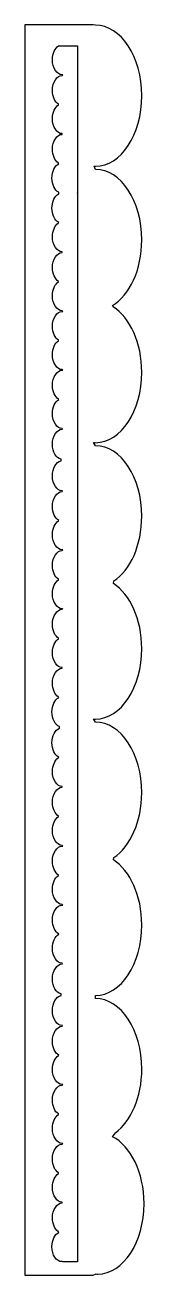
# Model space of a CAD drawing. Header units: centimetres. Extents: x -1 to 1, y -10.6 to 10.6.
import ezdxf

# ---------------------------------------------------------------- set-up
doc = ezdxf.new("R2010")
doc.units = ezdxf.units.CM
doc.header["$MEASUREMENT"] = 0
doc.layers.add('Camada 1', color=7, linetype='Continuous')

msp = doc.modelspace()

# ---------------------------------------------------------------- linework, layer by layer
at = {"layer": 'Camada 1'}
for points, knots in [([(0.49387, 1.13072), (0.77671, 0.94871), (0.97501, 0.52205), (0.97501, 0.02484), (0.97501, 0.02484), (0.97501, -0.63768), (0.62245, -1.17499), (0.18745, -1.17499), (0.18745, -1.17499), (0.17554, -1.17499), (0.16366, -1.17457), (0.15197, -1.17372), (0.15197, -1.17372), (0.15197, -1.17372), (0.18745, -1.22759), (0.18745, -1.22759), (0.18745, -1.22759), (0.62245, -1.22759), (0.97501, -1.76446), (0.97501, -2.42742), (0.97501, -2.42742), (0.97501, -2.92256), (0.77819, -3.34754), (0.49741, -3.53124), (0.49741, -3.53124), (0.49741, -3.53124), (0.49386, -3.57172), (0.49386, -3.57172), (0.49386, -3.57172), (0.7767, -3.75375), (0.975, -4.18042), (0.975, -4.67763), (0.975, -4.67763), (0.975, -5.34017), (0.62244, -5.87746), (0.18744, -5.87746), (0.18744, -5.87746), (0.18744, -5.87746), (0.18744, -5.93006), (0.18744, -5.93006), (0.18744, -5.93006), (0.62244, -5.93006), (0.975, -6.46693), (0.975, -7.12989), (0.975, -7.12989), (0.975, -7.60831), (0.79133, -8.02122), (0.52558, -8.21407), (0.52558, -8.21407), (0.52558, -8.21407), (0.47758, -8.28045), (0.47758, -8.28045), (0.47758, -8.28045), (0.7886, -8.44079), (1.01257, -8.88915), (1.01257, -9.41766), (1.01257, -9.41766), (1.01257, -10.0802), (0.66001, -10.61749), (0.22501, -10.61749), (0.22501, -10.61749), (0.21583, -10.61749), (0.20665, -10.61749), (0.19765, -10.61667), (0.19765, -10.61667), (0.19765, -10.61667), (0.14984, -10.63376), (0.14984, -10.63376), (0.14984, -10.63376), (0.14984, -10.63376), (-1.01259, -10.63376), (-1.01259, -10.63376), (-1.01259, -10.63376), (-1.01259, -10.63376), (-1.01259, 10.63374), (-1.01259, 10.63374), (-1.01259, 10.63374), (-1.01259, 10.63374), (0.14989, 10.63374), (0.14989, 10.63374), (0.14989, 10.63374), (0.14989, 10.63374), (0.18746, 10.62998), (0.18746, 10.62998), (0.18746, 10.62998), (0.62246, 10.62998), (0.97502, 10.09269), (0.97502, 9.42975), (0.97502, 9.42975), (0.97502, 8.76721), (0.62246, 8.22992), (0.18746, 8.22992), (0.18746, 8.22992), (0.17952, 8.22992), (0.17158, 8.22992), (0.16386, 8.23077), (0.16386, 8.23077), (0.16386, 8.23077), (0.18746, 8.17732), (0.18746, 8.17732), (0.18746, 8.17732), (0.62246, 8.17732), (0.97502, 7.64043), (0.97502, 6.97749), (0.97502, 6.97749), (0.97502, 6.46941), (0.76775, 6.03483), (0.47509, 5.85989), (0.47509, 5.85989), (0.47509, 5.85989), (0.4897, 5.8361), (0.4897, 5.8361), (0.4897, 5.8361), (0.77463, 5.65576), (0.97503, 5.22743), (0.97503, 4.72728), (0.97503, 4.72728), (0.97503, 4.06474), (0.62247, 3.52745), (0.18747, 3.52745), (0.18747, 3.52745), (0.1762, 3.52745), (0.16493, 3.52787), (0.15384, 3.52827), (0.15384, 3.52827), (0.15384, 3.52827), (0.18747, 3.47482), (0.18747, 3.47482), (0.18747, 3.47482), (0.62247, 3.47482), (0.97503, 2.93793), (0.97503, 2.27499), (0.97503, 2.27499), (0.97503, 1.78236), (0.78027, 1.35906), (0.50161, 1.17451), (0.50161, 1.17451), (0.50161, 1.17451), (0.49387, 1.13072), (0.49387, 1.13072)], [0, 0, 0, 0, 0.02777778, 0.02777778, 0.02777778, 0.02777778, 0.05555556, 0.05555556, 0.05555556, 0.05555556, 0.08333333, 0.08333333, 0.08333333, 0.08333333, 0.11111111, 0.11111111, 0.11111111, 0.11111111, 0.13888889, 0.13888889, 0.13888889, 0.13888889, 0.16666667, 0.16666667, 0.16666667, 0.16666667, 0.19444444, 0.19444444, 0.19444444, 0.19444444, 0.22222222, 0.22222222, 0.22222222, 0.22222222, 0.25, 0.25, 0.25, 0.25, 0.27777778, 0.27777778, 0.27777778, 0.27777778, 0.30555556, 0.30555556, 0.30555556, 0.30555556, 0.33333333, 0.33333333, 0.33333333, 0.33333333, 0.36111111, 0.36111111, 0.36111111, 0.36111111, 0.38888889, 0.38888889, 0.38888889, 0.38888889, 0.41666667, 0.41666667, 0.41666667, 0.41666667, 0.44444444, 0.44444444, 0.44444444, 0.44444444, 0.47222222, 0.47222222, 0.47222222, 0.47222222, 0.5, 0.5, 0.5, 0.5, 0.52777778, 0.52777778, 0.52777778, 0.52777778, 0.55555556, 0.55555556, 0.55555556, 0.55555556, 0.58333333, 0.58333333, 0.58333333, 0.58333333, 0.61111111, 0.61111111, 0.61111111, 0.61111111, 0.63888889, 0.63888889, 0.63888889, 0.63888889, 0.66666667, 0.66666667, 0.66666667, 0.66666667, 0.69444444, 0.69444444, 0.69444444, 0.69444444, 0.72222222, 0.72222222, 0.72222222, 0.72222222, 0.75, 0.75, 0.75, 0.75, 0.77777778, 0.77777778, 0.77777778, 0.77777778, 0.80555556, 0.80555556, 0.80555556, 0.80555556, 0.83333333, 0.83333333, 0.83333333, 0.83333333, 0.86111111, 0.86111111, 0.86111111, 0.86111111, 0.88888889, 0.88888889, 0.88888889, 0.88888889, 0.91666667, 0.91666667, 0.91666667, 0.91666667, 0.94444444, 0.94444444, 0.94444444, 0.94444444, 1, 1, 1, 1]), ([(-0.44273, 10.27888), (-0.50306, 10.23964), (-0.54544, 10.14905), (-0.54544, 10.043), (-0.54544, 10.043), (-0.54544, 9.90147), (-0.4703, 9.78709), (-0.3774, 9.78709), (-0.3774, 9.78709), (-0.37489, 9.78709), (-0.3724, 9.78709), (-0.36989, 9.78751), (-0.36989, 9.78751), (-0.36989, 9.78751), (-0.3774, 9.77624), (-0.3774, 9.77624), (-0.3774, 9.77624), (-0.4703, 9.77624), (-0.54544, 9.66183), (-0.54544, 9.52033), (-0.54544, 9.52033), (-0.54544, 9.41471), (-0.50348, 9.32411), (-0.44358, 9.2853), (-0.44358, 9.2853), (-0.44358, 9.2853), (-0.44273, 9.27612), (-0.44273, 9.27612), (-0.44273, 9.27612), (-0.50306, 9.2377), (-0.54544, 9.14669), (-0.54544, 9.04067), (-0.54544, 9.04067), (-0.54544, 8.89957), (-0.4703, 8.78519), (-0.3774, 8.78519), (-0.3774, 8.78519), (-0.3774, 8.78519), (-0.3774, 8.7735), (-0.3774, 8.7735), (-0.3774, 8.7735), (-0.4703, 8.7735), (-0.54544, 8.65912), (-0.54544, 8.51799), (-0.54544, 8.51799), (-0.54544, 8.41613), (-0.5062, 8.32805), (-0.44961, 8.28672), (-0.44961, 8.28672), (-0.44961, 8.28672), (-0.4394, 8.27254), (-0.4394, 8.27254), (-0.4394, 8.27254), (-0.50557, 8.2383), (-0.55338, 8.14311), (-0.55338, 8.03039), (-0.55338, 8.03039), (-0.55338, 7.91767), (-0.50557, 7.82206), (-0.43921, 7.78785), (-0.43921, 7.78785), (-0.43921, 7.78785), (-0.43921, 7.76028), (-0.43921, 7.76028), (-0.43921, 7.76028), (-0.50559, 7.72607), (-0.55338, 7.63045), (-0.55338, 7.51774), (-0.55338, 7.51774), (-0.55338, 7.40503), (-0.50557, 7.30983), (-0.4394, 7.27559), (-0.4394, 7.27559), (-0.4394, 7.27559), (-0.44961, 7.26141), (-0.44961, 7.26141), (-0.44961, 7.26141), (-0.50618, 7.22006), (-0.54544, 7.13198), (-0.54544, 7.03011), (-0.54544, 7.03011), (-0.54544, 6.88901), (-0.4703, 6.77463), (-0.3774, 6.77463), (-0.3774, 6.77463), (-0.3774, 6.77463), (-0.3774, 6.76294), (-0.3774, 6.76294), (-0.3774, 6.76294), (-0.4703, 6.76294), (-0.54544, 6.64856), (-0.54544, 6.50743), (-0.54544, 6.50743), (-0.54544, 6.40138), (-0.50305, 6.31039), (-0.44273, 6.27198), (-0.44273, 6.27198), (-0.44273, 6.27198), (-0.44358, 6.2628), (-0.44358, 6.2628), (-0.44358, 6.2628), (-0.50348, 6.22399), (-0.54544, 6.13337), (-0.54544, 6.02777), (-0.54544, 6.02777), (-0.54544, 5.88624), (-0.4703, 5.77186), (-0.3774, 5.77186), (-0.3774, 5.77186), (-0.3774, 5.77186), (-0.36989, 5.76059), (-0.36989, 5.76059), (-0.36989, 5.76059), (-0.3724, 5.76101), (-0.37489, 5.76101), (-0.3774, 5.76101), (-0.3774, 5.76101), (-0.4703, 5.76101), (-0.54544, 5.6466), (-0.54544, 5.5051), (-0.54544, 5.5051), (-0.54544, 5.39905), (-0.50305, 5.30846), (-0.44273, 5.26922), (-0.44273, 5.26922), (-0.44273, 5.26922), (-0.4444, 5.26004), (-0.4444, 5.26004), (-0.4444, 5.26004), (-0.50388, 5.2208), (-0.54542, 5.13063), (-0.54542, 5.02541), (-0.54542, 5.02541), (-0.54542, 4.88431), (-0.47028, 4.76993), (-0.37738, 4.76993), (-0.37738, 4.76993), (-0.37738, 4.76993), (-0.37029, 4.75824), (-0.37029, 4.75824), (-0.37029, 4.75824), (-0.37257, 4.75824), (-0.37508, 4.75824), (-0.37738, 4.75824), (-0.37738, 4.75824), (-0.47028, 4.75824), (-0.54542, 4.64386), (-0.54542, 4.50273), (-0.54542, 4.50273), (-0.54542, 4.39629), (-0.50261, 4.30485), (-0.44189, 4.26643), (-0.44189, 4.26643), (-0.44189, 4.26643), (-0.43874, 4.26143), (-0.43874, 4.26143), (-0.43874, 4.26143), (-0.50116, 4.22386), (-0.54542, 4.13118), (-0.54542, 4.02304), (-0.54542, 4.02304), (-0.54542, 3.88194), (-0.47028, 3.76713), (-0.37738, 3.76713), (-0.37738, 3.76713), (-0.37738, 3.76713), (-0.37238, 3.75628), (-0.37238, 3.75628), (-0.37238, 3.75628), (-0.37405, 3.75628), (-0.37571, 3.75628), (-0.37738, 3.75628), (-0.37738, 3.75628), (-0.47028, 3.75628), (-0.54542, 3.6419), (-0.54542, 3.50037), (-0.54542, 3.50037), (-0.54542, 3.37054), (-0.48197, 3.26325), (-0.39932, 3.24695), (-0.39932, 3.24695), (-0.39932, 3.24695), (-0.39932, 3.21689), (-0.39932, 3.21689), (-0.39932, 3.21689), (-0.48198, 3.20059), (-0.54542, 3.0933), (-0.54542, 2.96347), (-0.54542, 2.96347), (-0.54542, 2.82194), (-0.47028, 2.70756), (-0.37738, 2.70756), (-0.37738, 2.70756), (-0.37571, 2.70756), (-0.37405, 2.70756), (-0.37238, 2.70756), (-0.37238, 2.70756), (-0.37238, 2.70756), (-0.37738, 2.69671), (-0.37738, 2.69671), (-0.37738, 2.69671), (-0.47028, 2.69671), (-0.54542, 2.58191), (-0.54542, 2.4408), (-0.54542, 2.4408), (-0.54542, 2.33266), (-0.50116, 2.23998), (-0.43874, 2.20241), (-0.43874, 2.20241), (-0.43874, 2.20241), (-0.44189, 2.19741), (-0.44189, 2.19741), (-0.44189, 2.19741), (-0.50261, 2.15899), (-0.54542, 2.06758), (-0.54542, 1.96111), (-0.54542, 1.96111), (-0.54542, 1.82001), (-0.47028, 1.70563), (-0.37738, 1.70563), (-0.37738, 1.70563), (-0.37508, 1.70563), (-0.37256, 1.70563), (-0.37029, 1.70563), (-0.37029, 1.70563), (-0.37029, 1.70563), (-0.37738, 1.69394), (-0.37738, 1.69394), (-0.37738, 1.69394), (-0.47028, 1.69394), (-0.54542, 1.57956), (-0.54542, 1.43843), (-0.54542, 1.43843), (-0.54542, 1.33323), (-0.50388, 1.24306), (-0.4444, 1.2038), (-0.4444, 1.2038), (-0.4444, 1.2038), (-0.44273, 1.19462), (-0.44273, 1.19462), (-0.44273, 1.19462), (-0.50306, 1.15538), (-0.54544, 1.06479), (-0.54544, 0.95874), (-0.54544, 0.95874), (-0.54544, 0.81721), (-0.4703, 0.70283), (-0.3774, 0.70283), (-0.3774, 0.70283), (-0.37489, 0.70283), (-0.3724, 0.70283), (-0.36989, 0.70325), (-0.36989, 0.70325), (-0.36989, 0.70325), (-0.3774, 0.69198), (-0.3774, 0.69198), (-0.3774, 0.69198), (-0.4703, 0.69198), (-0.54544, 0.57757), (-0.54544, 0.43607), (-0.54544, 0.43607), (-0.54544, 0.33045), (-0.50348, 0.23985), (-0.44358, 0.20104), (-0.44358, 0.20104), (-0.44358, 0.20104), (-0.44273, 0.19186), (-0.44273, 0.19186), (-0.44273, 0.19186), (-0.50306, 0.15344), (-0.54544, 0.06243), (-0.54544, -0.04359), (-0.54544, -0.04359), (-0.54544, -0.18469), (-0.4703, -0.29907), (-0.3774, -0.29907), (-0.3774, -0.29907), (-0.3774, -0.29907), (-0.3774, -0.31076), (-0.3774, -0.31076), (-0.3774, -0.31076), (-0.4703, -0.31076), (-0.54544, -0.42511), (-0.54544, -0.56624), (-0.54544, -0.56624), (-0.54544, -0.6681), (-0.5062, -0.75621), (-0.44961, -0.79751), (-0.44961, -0.79751), (-0.44961, -0.79751), (-0.4394, -0.81169), (-0.4394, -0.81169), (-0.4394, -0.81169), (-0.50557, -0.84593), (-0.55338, -0.94112), (-0.55338, -1.05384), (-0.55338, -1.05384), (-0.55338, -1.17407), (-0.49911, -1.27466), (-0.42604, -1.30223), (-0.42604, -1.30223), (-0.42604, -1.30223), (-0.42604, -1.33144), (-0.42604, -1.33144), (-0.42604, -1.33144), (-0.49909, -1.35898), (-0.55338, -1.4596), (-0.55338, -1.57986), (-0.55338, -1.57986), (-0.55338, -1.69257), (-0.50557, -1.78774), (-0.4394, -1.82198), (-0.4394, -1.82198), (-0.4394, -1.82198), (-0.44961, -1.83616), (-0.44961, -1.83616), (-0.44961, -1.83616), (-0.50618, -1.87751), (-0.54544, -1.96559), (-0.54544, -2.06743), (-0.54544, -2.06743), (-0.54544, -2.20856), (-0.4703, -2.32294), (-0.3774, -2.32294), (-0.3774, -2.32294), (-0.3774, -2.32294), (-0.3774, -2.33461), (-0.3774, -2.33461), (-0.3774, -2.33461), (-0.4703, -2.33461), (-0.54544, -2.44899), (-0.54544, -2.59009), (-0.54544, -2.59009), (-0.54544, -2.69614), (-0.50305, -2.78715), (-0.44273, -2.82554), (-0.44273, -2.82554), (-0.44273, -2.82554), (-0.44358, -2.83475), (-0.44358, -2.83475), (-0.44358, -2.83475), (-0.50348, -2.87356), (-0.54544, -2.96416), (-0.54544, -3.06978), (-0.54544, -3.06978), (-0.54544, -3.21131), (-0.4703, -3.32571), (-0.3774, -3.32571), (-0.3774, -3.32571), (-0.3774, -3.32571), (-0.36989, -3.33698), (-0.36989, -3.33698), (-0.36989, -3.33698), (-0.3724, -3.33656), (-0.37489, -3.33656), (-0.3774, -3.33656), (-0.3774, -3.33656), (-0.4703, -3.33656), (-0.54544, -3.45094), (-0.54544, -3.59247), (-0.54544, -3.59247), (-0.54544, -3.69852), (-0.50305, -3.78911), (-0.44273, -3.82835), (-0.44273, -3.82835), (-0.44273, -3.82835), (-0.4444, -3.83753), (-0.4444, -3.83753), (-0.4444, -3.83753), (-0.50388, -3.87677), (-0.54542, -3.96696), (-0.54542, -4.07216), (-0.54542, -4.07216), (-0.54542, -4.21326), (-0.47028, -4.32764), (-0.37738, -4.32764), (-0.37738, -4.32764), (-0.37738, -4.32764), (-0.37029, -4.33931), (-0.37029, -4.33931), (-0.37029, -4.33931), (-0.37257, -4.33931), (-0.37508, -4.33931), (-0.37738, -4.33931), (-0.37738, -4.33931), (-0.47028, -4.33931), (-0.54542, -4.45372), (-0.54542, -4.59482), (-0.54542, -4.59482), (-0.54542, -4.70126), (-0.50261, -4.7927), (-0.44189, -4.83112), (-0.44189, -4.83112), (-0.44189, -4.83112), (-0.43874, -4.83612), (-0.43874, -4.83612), (-0.43874, -4.83612), (-0.50116, -4.87369), (-0.54542, -4.96637), (-0.54542, -5.07448), (-0.54542, -5.07448), (-0.54542, -5.21561), (-0.47028, -5.33041), (-0.37738, -5.33041), (-0.37738, -5.33041), (-0.37738, -5.33041), (-0.37238, -5.34126), (-0.37238, -5.34126), (-0.37238, -5.34126), (-0.37405, -5.34126), (-0.37571, -5.34126), (-0.37738, -5.34126), (-0.37738, -5.34126), (-0.47028, -5.34126), (-0.54542, -5.45564), (-0.54542, -5.59717), (-0.54542, -5.59717), (-0.54542, -5.727), (-0.48197, -5.83432), (-0.39932, -5.85059), (-0.39932, -5.85059), (-0.39932, -5.85059), (-0.39932, -5.88065), (-0.39932, -5.88065), (-0.39932, -5.88065), (-0.48198, -5.89692), (-0.54542, -6.00424), (-0.54542, -6.13407), (-0.54542, -6.13407), (-0.54542, -6.2756), (-0.47028, -6.38998), (-0.37738, -6.38998), (-0.37738, -6.38998), (-0.37571, -6.38998), (-0.37405, -6.38998), (-0.37238, -6.38998), (-0.37238, -6.38998), (-0.37238, -6.38998), (-0.37738, -6.40083), (-0.37738, -6.40083), (-0.37738, -6.40083), (-0.47028, -6.40083), (-0.54542, -6.51566), (-0.54542, -6.65676), (-0.54542, -6.65676), (-0.54542, -6.76487), (-0.50116, -6.85755), (-0.43874, -6.89512), (-0.43874, -6.89512), (-0.43874, -6.89512), (-0.44189, -6.90012), (-0.44189, -6.90012), (-0.44189, -6.90012), (-0.50261, -6.93854), (-0.54542, -7.02995), (-0.54542, -7.13642), (-0.54542, -7.13642), (-0.54542, -7.27755), (-0.47028, -7.39193), (-0.37738, -7.39193), (-0.37738, -7.39193), (-0.37508, -7.39193), (-0.37256, -7.39193), (-0.37029, -7.39193), (-0.37029, -7.39193), (-0.37029, -7.39193), (-0.37738, -7.4036), (-0.37738, -7.4036), (-0.37738, -7.4036), (-0.47028, -7.4036), (-0.54542, -7.51798), (-0.54542, -7.65908), (-0.54542, -7.65908), (-0.54542, -7.7643), (-0.50388, -7.85447), (-0.4444, -7.89371), (-0.4444, -7.89371), (-0.4444, -7.89371), (-0.44273, -7.90289), (-0.44273, -7.90289), (-0.44273, -7.90289), (-0.50306, -7.94213), (-0.54544, -8.03272), (-0.54544, -8.13877), (-0.54544, -8.13877), (-0.54544, -8.2803), (-0.4703, -8.3947), (-0.3774, -8.3947), (-0.3774, -8.3947), (-0.37489, -8.3947), (-0.3724, -8.3947), (-0.36989, -8.39425), (-0.36989, -8.39425), (-0.36989, -8.39425), (-0.3774, -8.40555), (-0.3774, -8.40555), (-0.3774, -8.40555), (-0.4703, -8.40555), (-0.54544, -8.51993), (-0.54544, -8.66146), (-0.54544, -8.66146), (-0.54544, -8.76708), (-0.50348, -8.85768), (-0.44358, -8.89652), (-0.44358, -8.89652), (-0.44358, -8.89652), (-0.44273, -8.9057), (-0.44273, -8.9057), (-0.44273, -8.9057), (-0.50306, -8.94412), (-0.54544, -9.03513), (-0.54544, -9.14115), (-0.54544, -9.14115), (-0.54544, -9.28225), (-0.4703, -9.39663), (-0.3774, -9.39663), (-0.3774, -9.39663), (-0.3774, -9.39663), (-0.3774, -9.4083), (-0.3774, -9.4083), (-0.3774, -9.4083), (-0.4703, -9.4083), (-0.54544, -9.52271), (-0.54544, -9.66381), (-0.54544, -9.66381), (-0.54544, -9.76567), (-0.5062, -9.85375), (-0.44961, -9.89508), (-0.44961, -9.89508), (-0.44961, -9.89508), (-0.4394, -9.90926), (-0.4394, -9.90926), (-0.4394, -9.90926), (-0.50557, -9.9435), (-0.55338, -10.03869), (-0.55338, -10.15138), (-0.55338, -10.15138), (-0.55338, -10.29251), (-0.47824, -10.40689), (-0.38555, -10.40689), (-0.38555, -10.40689), (-0.38346, -10.40689), (-0.38158, -10.40689), (-0.3797, -10.40689), (-0.3797, -10.40689), (-0.3797, -10.40689), (-0.36946, -10.41065), (-0.36946, -10.41065), (-0.36946, -10.41065), (-0.36946, -10.41065), (-0.12168, -10.41059), (-0.12168, -10.41059), (-0.12168, -10.41059), (-0.12168, -10.41059), (-0.12168, -5.87722), (-0.12168, -5.87722), (-0.12168, -5.87722), (-0.12168, -5.87722), (-0.12168, -5.85383), (-0.12168, -5.85383), (-0.12168, -5.85383), (-0.12168, -5.85383), (-0.12168, -1.32046), (-0.12168, -1.32046), (-0.12168, -1.32046), (-0.12168, -1.32046), (-0.12168, -1.31295), (-0.12168, -1.31295), (-0.12168, -1.31295), (-0.12168, -1.31295), (-0.12168, 3.22042), (-0.12168, 3.22042), (-0.12168, 3.22042), (-0.12168, 3.22042), (-0.12168, 3.24381), (-0.12168, 3.24381), (-0.12168, 3.24381), (-0.12168, 3.24381), (-0.12168, 7.77718), (-0.12168, 7.77718), (-0.12168, 7.77718), (-0.12168, 7.77718), (-0.12168, 7.77133), (-0.12168, 7.77133), (-0.12168, 7.77133), (-0.12168, 7.77133), (-0.12168, 10.27888), (-0.12168, 10.27888), (-0.12168, 10.27888), (-0.12168, 10.27888), (-0.44273, 10.27888), (-0.44273, 10.27888)], [0, 0, 0, 0, 0.00671141, 0.00671141, 0.00671141, 0.00671141, 0.01342282, 0.01342282, 0.01342282, 0.01342282, 0.02013423, 0.02013423, 0.02013423, 0.02013423, 0.02684564, 0.02684564, 0.02684564, 0.02684564, 0.03355705, 0.03355705, 0.03355705, 0.03355705, 0.04026846, 0.04026846, 0.04026846, 0.04026846, 0.04697987, 0.04697987, 0.04697987, 0.04697987, 0.05369128, 0.05369128, 0.05369128, 0.05369128, 0.06040268, 0.06040268, 0.06040268, 0.06040268, 0.06711409, 0.06711409, 0.06711409, 0.06711409, 0.0738255, 0.0738255, 0.0738255, 0.0738255, 0.08053691, 0.08053691, 0.08053691, 0.08053691, 0.08724832, 0.08724832, 0.08724832, 0.08724832, 0.09395973, 0.09395973, 0.09395973, 0.09395973, 0.10067114, 0.10067114, 0.10067114, 0.10067114, 0.10738255, 0.10738255, 0.10738255, 0.10738255, 0.11409396, 0.11409396, 0.11409396, 0.11409396, 0.12080537, 0.12080537, 0.12080537, 0.12080537, 0.12751678, 0.12751678, 0.12751678, 0.12751678, 0.13422819, 0.13422819, 0.13422819, 0.13422819, 0.1409396, 0.1409396, 0.1409396, 0.1409396, 0.14765101, 0.14765101, 0.14765101, 0.14765101, 0.15436242, 0.15436242, 0.15436242, 0.15436242, 0.16107383, 0.16107383, 0.16107383, 0.16107383, 0.16778523, 0.16778523, 0.16778523, 0.16778523, 0.17449664, 0.17449664, 0.17449664, 0.17449664, 0.18120805, 0.18120805, 0.18120805, 0.18120805, 0.18791946, 0.18791946, 0.18791946, 0.18791946, 0.19463087, 0.19463087, 0.19463087, 0.19463087, 0.20134228, 0.20134228, 0.20134228, 0.20134228, 0.20805369, 0.20805369, 0.20805369, 0.20805369, 0.2147651, 0.2147651, 0.2147651, 0.2147651, 0.22147651, 0.22147651, 0.22147651, 0.22147651, 0.22818792, 0.22818792, 0.22818792, 0.22818792, 0.23489933, 0.23489933, 0.23489933, 0.23489933, 0.24161074, 0.24161074, 0.24161074, 0.24161074, 0.24832215, 0.24832215, 0.24832215, 0.24832215, 0.25503356, 0.25503356, 0.25503356, 0.25503356, 0.26174497, 0.26174497, 0.26174497, 0.26174497, 0.26845638, 0.26845638, 0.26845638, 0.26845638, 0.27516779, 0.27516779, 0.27516779, 0.27516779, 0.28187919, 0.28187919, 0.28187919, 0.28187919, 0.2885906, 0.2885906, 0.2885906, 0.2885906, 0.29530201, 0.29530201, 0.29530201, 0.29530201, 0.30201342, 0.30201342, 0.30201342, 0.30201342, 0.30872483, 0.30872483, 0.30872483, 0.30872483, 0.31543624, 0.31543624, 0.31543624, 0.31543624, 0.32214765, 0.32214765, 0.32214765, 0.32214765, 0.32885906, 0.32885906, 0.32885906, 0.32885906, 0.33557047, 0.33557047, 0.33557047, 0.33557047, 0.34228188, 0.34228188, 0.34228188, 0.34228188, 0.34899329, 0.34899329, 0.34899329, 0.34899329, 0.3557047, 0.3557047, 0.3557047, 0.3557047, 0.36241611, 0.36241611, 0.36241611, 0.36241611, 0.36912752, 0.36912752, 0.36912752, 0.36912752, 0.37583893, 0.37583893, 0.37583893, 0.37583893, 0.38255034, 0.38255034, 0.38255034, 0.38255034, 0.38926174, 0.38926174, 0.38926174, 0.38926174, 0.39597315, 0.39597315, 0.39597315, 0.39597315, 0.40268456, 0.40268456, 0.40268456, 0.40268456, 0.40939597, 0.40939597, 0.40939597, 0.40939597, 0.41610738, 0.41610738, 0.41610738, 0.41610738, 0.42281879, 0.42281879, 0.42281879, 0.42281879, 0.4295302, 0.4295302, 0.4295302, 0.4295302, 0.43624161, 0.43624161, 0.43624161, 0.43624161, 0.44295302, 0.44295302, 0.44295302, 0.44295302, 0.44966443, 0.44966443, 0.44966443, 0.44966443, 0.45637584, 0.45637584, 0.45637584, 0.45637584, 0.46308725, 0.46308725, 0.46308725, 0.46308725, 0.46979866, 0.46979866, 0.46979866, 0.46979866, 0.47651007, 0.47651007, 0.47651007, 0.47651007, 0.48322148, 0.48322148, 0.48322148, 0.48322148, 0.48993289, 0.48993289, 0.48993289, 0.48993289, 0.4966443, 0.4966443, 0.4966443, 0.4966443, 0.5033557, 0.5033557, 0.5033557, 0.5033557, 0.51006711, 0.51006711, 0.51006711, 0.51006711, 0.51677852, 0.51677852, 0.51677852, 0.51677852, 0.52348993, 0.52348993, 0.52348993, 0.52348993, 0.53020134, 0.53020134, 0.53020134, 0.53020134, 0.53691275, 0.53691275, 0.53691275, 0.53691275, 0.54362416, 0.54362416, 0.54362416, 0.54362416, 0.55033557, 0.55033557, 0.55033557, 0.55033557, 0.55704698, 0.55704698, 0.55704698, 0.55704698, 0.56375839, 0.56375839, 0.56375839, 0.56375839, 0.5704698, 0.5704698, 0.5704698, 0.5704698, 0.57718121, 0.57718121, 0.57718121, 0.57718121, 0.58389262, 0.58389262, 0.58389262, 0.58389262, 0.59060403, 0.59060403, 0.59060403, 0.59060403, 0.59731544, 0.59731544, 0.59731544, 0.59731544, 0.60402685, 0.60402685, 0.60402685, 0.60402685, 0.61073826, 0.61073826, 0.61073826, 0.61073826, 0.61744966, 0.61744966, 0.61744966, 0.61744966, 0.62416107, 0.62416107, 0.62416107, 0.62416107, 0.63087248, 0.63087248, 0.63087248, 0.63087248, 0.63758389, 0.63758389, 0.63758389, 0.63758389, 0.6442953, 0.6442953, 0.6442953, 0.6442953, 0.65100671, 0.65100671, 0.65100671, 0.65100671, 0.65771812, 0.65771812, 0.65771812, 0.65771812, 0.66442953, 0.66442953, 0.66442953, 0.66442953, 0.67114094, 0.67114094, 0.67114094, 0.67114094, 0.67785235, 0.67785235, 0.67785235, 0.67785235, 0.68456376, 0.68456376, 0.68456376, 0.68456376, 0.69127517, 0.69127517, 0.69127517, 0.69127517, 0.69798658, 0.69798658, 0.69798658, 0.69798658, 0.70469799, 0.70469799, 0.70469799, 0.70469799, 0.7114094, 0.7114094, 0.7114094, 0.7114094, 0.71812081, 0.71812081, 0.71812081, 0.71812081, 0.72483221, 0.72483221, 0.72483221, 0.72483221, 0.73154362, 0.73154362, 0.73154362, 0.73154362, 0.73825503, 0.73825503, 0.73825503, 0.73825503, 0.74496644, 0.74496644, 0.74496644, 0.74496644, 0.75167785, 0.75167785, 0.75167785, 0.75167785, 0.75838926, 0.75838926, 0.75838926, 0.75838926, 0.76510067, 0.76510067, 0.76510067, 0.76510067, 0.77181208, 0.77181208, 0.77181208, 0.77181208, 0.77852349, 0.77852349, 0.77852349, 0.77852349, 0.7852349, 0.7852349, 0.7852349, 0.7852349, 0.79194631, 0.79194631, 0.79194631, 0.79194631, 0.79865772, 0.79865772, 0.79865772, 0.79865772, 0.80536913, 0.80536913, 0.80536913, 0.80536913, 0.81208054, 0.81208054, 0.81208054, 0.81208054, 0.81879195, 0.81879195, 0.81879195, 0.81879195, 0.82550336, 0.82550336, 0.82550336, 0.82550336, 0.83221477, 0.83221477, 0.83221477, 0.83221477, 0.83892617, 0.83892617, 0.83892617, 0.83892617, 0.84563758, 0.84563758, 0.84563758, 0.84563758, 0.85234899, 0.85234899, 0.85234899, 0.85234899, 0.8590604, 0.8590604, 0.8590604, 0.8590604, 0.86577181, 0.86577181, 0.86577181, 0.86577181, 0.87248322, 0.87248322, 0.87248322, 0.87248322, 0.87919463, 0.87919463, 0.87919463, 0.87919463, 0.88590604, 0.88590604, 0.88590604, 0.88590604, 0.89261745, 0.89261745, 0.89261745, 0.89261745, 0.89932886, 0.89932886, 0.89932886, 0.89932886, 0.90604027, 0.90604027, 0.90604027, 0.90604027, 0.91275168, 0.91275168, 0.91275168, 0.91275168, 0.91946309, 0.91946309, 0.91946309, 0.91946309, 0.9261745, 0.9261745, 0.9261745, 0.9261745, 0.93288591, 0.93288591, 0.93288591, 0.93288591, 0.93959732, 0.93959732, 0.93959732, 0.93959732, 0.94630872, 0.94630872, 0.94630872, 0.94630872, 0.95302013, 0.95302013, 0.95302013, 0.95302013, 0.95973154, 0.95973154, 0.95973154, 0.95973154, 0.96644295, 0.96644295, 0.96644295, 0.96644295, 0.97315436, 0.97315436, 0.97315436, 0.97315436, 0.97986577, 0.97986577, 0.97986577, 0.97986577, 0.98657718, 0.98657718, 0.98657718, 0.98657718, 1, 1, 1, 1])]:
    msp.add_open_spline(points, degree=3, knots=knots, dxfattribs=at)

doc.saveas('drawing.dxf')
